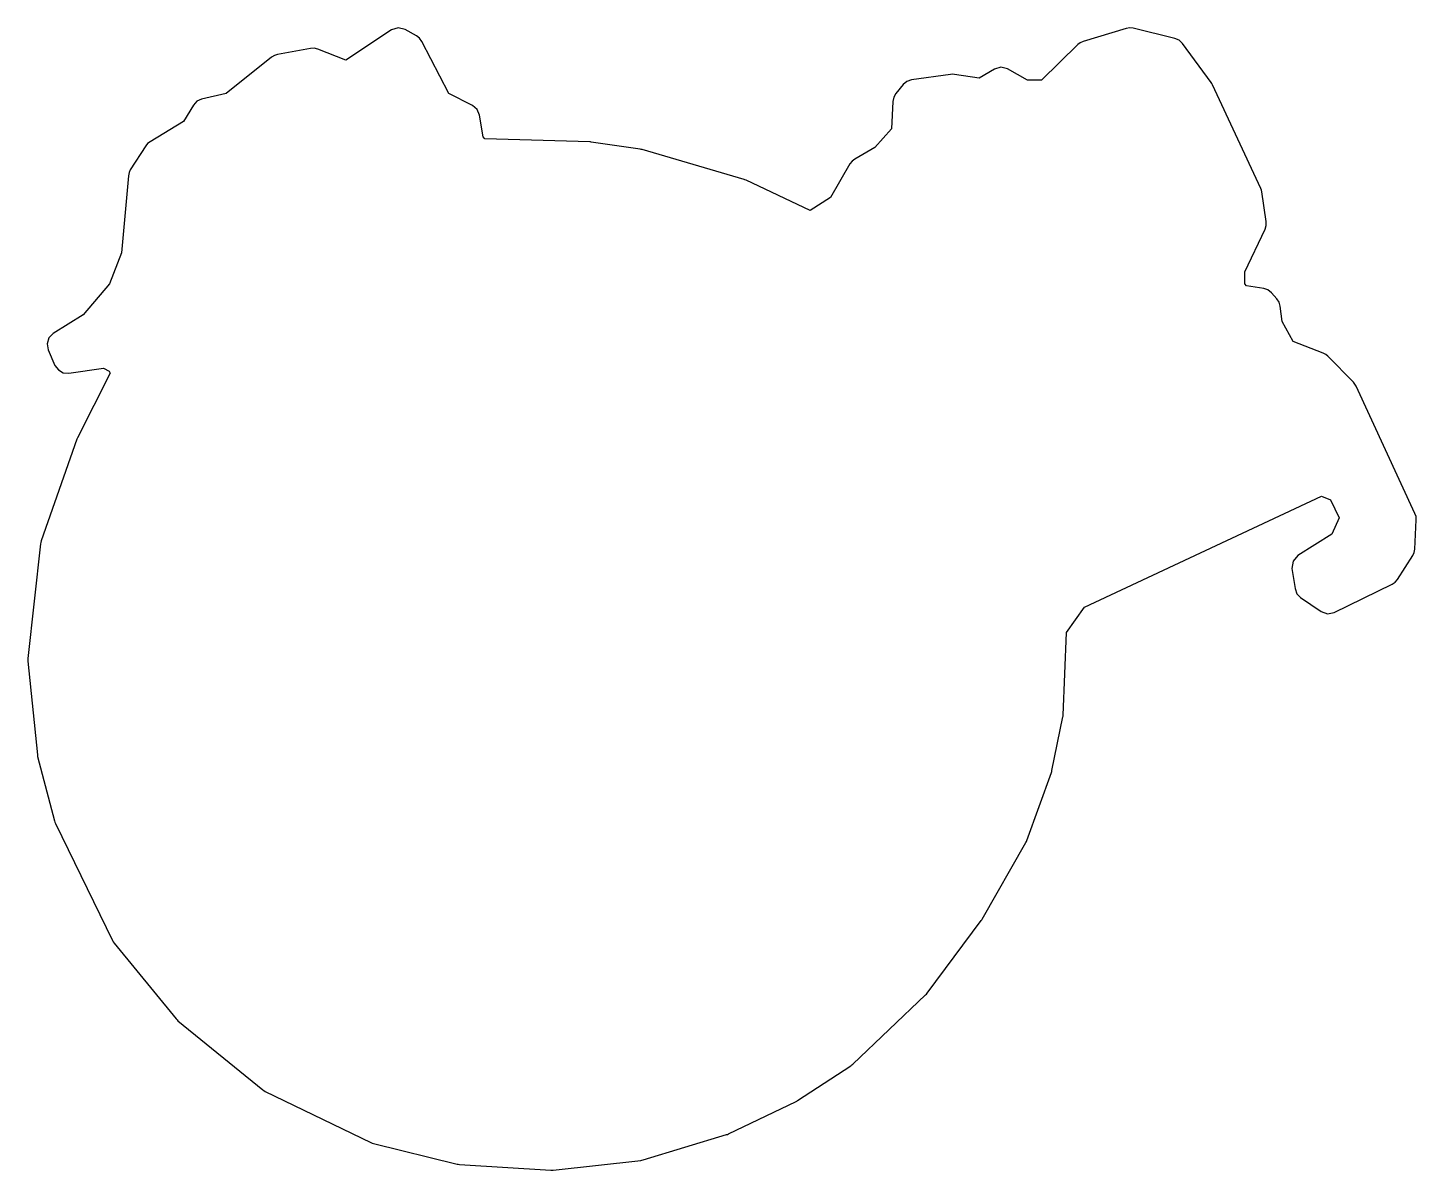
# Model space of a CAD drawing. Header units: millimetres. Extents: x 0 to 106, y 0 to 87.
import ezdxf

# ---------------------------------------------------------------- set-up
doc = ezdxf.new("R2010")
doc.units = ezdxf.units.MM
doc.layers.add('POCKET', color=7, linetype='Continuous')

msp = doc.modelspace()

# ---------------------------------------------------------------- linework, layer by layer
at = {"layer": 'POCKET'}
for p, q in [((27.69, 86.82), (24.23, 84.52)), ((28.21, 86.98), (27.69, 86.82)), ((28.74, 86.86), (28.21, 86.98)), ((29.61, 86.37), (28.74, 86.86)), ((83.66, 86.94), (80.38, 85.94)), ((83.92, 86.98), (83.66, 86.94)), ((84.19, 86.96), (83.92, 86.98)), ((87.37, 86.17), (84.19, 86.96)), ((29.84, 86.19), (29.61, 86.37)), ((30, 85.95), (29.84, 86.19)), ((32.06, 81.97), (30, 85.95)), ((79.98, 85.7), (77.21, 83)), ((80.16, 85.84), (79.98, 85.7)), ((80.38, 85.94), (80.16, 85.84)), ((87.69, 86.03), (87.37, 86.17)), ((87.94, 85.79), (87.69, 86.03)), ((90.12, 82.82), (87.94, 85.79)), ((18.57, 84.75), (15.11, 81.99)), ((18.78, 84.88), (18.57, 84.75)), ((19.01, 84.96), (18.78, 84.88)), ((21.54, 85.41), (19.01, 84.96)), ((21.82, 85.43), (21.54, 85.41)), ((22.08, 85.36), (21.82, 85.43)), ((24.23, 84.52), (22.08, 85.36)), ((73.62, 83.84), (72.45, 83.16)), ((74.12, 83.98), (73.62, 83.84)), ((74.62, 83.85), (74.12, 83.98)), ((76.13, 83), (74.62, 83.85)), ((66.68, 82.66), (66.11, 81.97)), ((66.96, 82.89), (66.68, 82.66)), ((67.31, 83.01), (66.96, 82.89)), ((70.28, 83.44), (67.31, 83.01)), ((70.43, 83.45), (70.28, 83.44)), ((70.58, 83.44), (70.43, 83.45)), ((72.45, 83.16), (70.58, 83.44)), ((77.21, 83), (76.13, 83)), ((90.17, 82.73), (90.12, 82.82)), ((90.22, 82.65), (90.17, 82.73)), ((93.9, 74.76), (90.22, 82.65)), ((13.24, 81.56), (12.88, 81.4)), ((15.11, 81.99), (13.24, 81.56)), ((33.86, 81.07), (32.06, 81.97)), ((65.95, 81.69), (65.88, 81.38)), ((66.11, 81.97), (65.95, 81.69)), ((12.61, 81.1), (11.86, 79.84)), ((12.88, 81.4), (12.61, 81.1)), ((34.22, 80.77), (33.86, 81.07)), ((34.41, 80.33), (34.22, 80.77)), ((65.88, 81.38), (65.78, 79.28)), ((11.86, 79.84), (9.31, 78.31)), ((34.67, 78.68), (34.41, 80.33)), ((9.31, 78.31), (9.12, 78.17)), ((34.82, 78.52), (34.67, 78.68)), ((42.8, 78.29), (34.82, 78.52)), ((42.85, 78.29), (42.8, 78.29)), ((42.91, 78.28), (42.85, 78.29)), ((46.65, 77.74), (42.91, 78.28)), ((65.78, 79.28), (64.51, 77.86)), ((8.98, 77.99), (7.81, 76.17)), ((9.12, 78.17), (8.98, 77.99)), ((46.71, 77.72), (46.65, 77.74)), ((46.78, 77.71), (46.71, 77.72)), ((54.55, 75.44), (46.78, 77.71)), ((64.51, 77.86), (62.99, 76.99)), ((7.81, 76.17), (7.71, 75.96)), ((62.62, 76.63), (61.13, 74.05)), ((62.78, 76.83), (62.62, 76.63)), ((62.99, 76.99), (62.78, 76.83)), ((7.66, 75.72), (7.15, 69.84)), ((7.71, 75.96), (7.66, 75.72)), ((54.62, 75.41), (54.55, 75.44)), ((54.7, 75.38), (54.62, 75.41)), ((59.58, 73.07), (54.7, 75.38)), ((61.13, 74.05), (59.58, 73.07)), ((93.95, 74.63), (93.9, 74.76)), ((93.98, 74.49), (93.95, 74.63)), ((94.32, 72.23), (93.98, 74.49)), ((94.23, 71.65), (94.32, 71.94)), ((94.32, 71.94), (94.32, 72.23)), ((92.68, 68.41), (94.23, 71.65)), ((7.15, 69.84), (6.23, 67.5)), ((92.69, 67.5), (92.68, 68.41)), ((6.23, 67.5), (4.21, 65.13)), ((92.83, 67.34), (92.69, 67.5)), ((94.13, 67.13), (92.83, 67.34)), ((94.45, 67.02), (94.13, 67.13)), ((94.72, 66.81), (94.45, 67.02)), ((95.14, 66.34), (94.72, 66.81)), ((95.31, 66.09), (95.14, 66.34)), ((95.39, 65.79), (95.31, 66.09)), ((95.53, 64.63), (95.39, 65.79)), ((4.21, 65.13), (1.94, 63.72)), ((96.37, 63.1), (95.53, 64.63)), ((1.94, 63.72), (1.61, 63.38)), ((1.61, 63.38), (1.47, 62.93)), ((1.47, 62.93), (1.55, 62.46)), ((1.55, 62.46), (2.07, 61.27)), ((98.66, 62.2), (96.37, 63.1)), ((98.85, 62.11), (98.66, 62.2)), ((99.01, 61.97), (98.85, 62.11)), ((100.97, 60), (99.01, 61.97)), ((2.07, 61.27), (2.33, 60.93)), ((2.33, 60.93), (2.7, 60.72)), ((2.7, 60.72), (3.13, 60.69)), ((3.13, 60.69), (5.78, 61.07)), ((6.27, 60.68), (3.79, 55.77)), ((5.78, 61.07), (6.19, 60.85)), ((6.19, 60.85), (6.27, 60.68)), ((101.08, 59.86), (100.97, 60)), ((101.17, 59.71), (101.08, 59.86)), ((105.65, 49.99), (101.17, 59.71)), ((3.74, 55.65), (1.03, 47.91)), ((3.77, 55.71), (3.74, 55.65)), ((3.79, 55.77), (3.77, 55.71)), ((80.49, 42.86), (98.52, 51.31)), ((98.52, 51.31), (99.21, 51.04)), ((99.21, 51.04), (99.88, 49.66)), ((105.73, 49.77), (105.65, 49.99)), ((105.74, 49.53), (105.73, 49.77)), ((99.88, 49.66), (99.31, 48.44)), ((105.63, 47.29), (105.74, 49.53)), ((0.98, 47.69), (0.01, 38.96)), ((1, 47.8), (0.98, 47.69)), ((1.03, 47.91), (1, 47.8)), ((99.31, 48.44), (96.73, 46.81)), ((96.73, 46.81), (96.36, 46.38)), ((104.31, 44.98), (105.48, 46.8)), ((105.48, 46.8), (105.59, 47.04)), ((105.59, 47.04), (105.63, 47.29)), ((96.36, 46.38), (96.28, 45.81)), ((96.28, 45.81), (96.52, 44.28)), ((99.5, 42.47), (103.91, 44.62)), ((103.91, 44.62), (104.13, 44.77)), ((104.13, 44.77), (104.31, 44.98)), ((96.52, 44.28), (96.66, 43.89)), ((96.66, 43.89), (96.94, 43.6)), ((96.94, 43.6), (98.5, 42.54)), ((79.12, 40.94), (80.49, 42.86)), ((98.5, 42.54), (98.99, 42.37)), ((98.99, 42.37), (99.5, 42.47)), ((78.85, 34.66), (79.12, 40.94)), ((0.01, 38.96), (0, 38.85)), ((0, 38.85), (0.01, 38.75)), ((0.01, 38.75), (0.73, 31.64)), ((78, 30.43), (78.83, 34.51)), ((78.83, 34.51), (78.85, 34.58)), ((78.85, 34.58), (78.85, 34.66)), ((0.73, 31.64), (0.74, 31.56)), ((0.74, 31.56), (0.75, 31.49)), ((0.75, 31.49), (2.03, 26.59)), ((76.09, 25.1), (77.97, 30.29)), ((77.97, 30.29), (77.99, 30.36)), ((77.99, 30.36), (78, 30.43)), ((2.03, 26.59), (2.06, 26.49)), ((2.06, 26.49), (2.1, 26.4)), ((2.1, 26.4), (6.45, 17.5)), ((72.69, 19.11), (76.02, 24.94)), ((76.02, 24.94), (76.06, 25.02)), ((76.06, 25.02), (76.09, 25.1)), ((72.62, 19.01), (72.65, 19.06)), ((72.65, 19.06), (72.69, 19.11)), ((68.49, 13.48), (72.62, 19.01)), ((6.45, 17.5), (6.5, 17.4)), ((6.5, 17.4), (6.57, 17.3)), ((6.57, 17.3), (11.3, 11.52)), ((62.83, 8.08), (68.38, 13.35)), ((68.38, 13.35), (68.44, 13.41)), ((68.44, 13.41), (68.49, 13.48)), ((11.3, 11.52), (11.37, 11.44)), ((11.37, 11.44), (11.44, 11.37)), ((11.44, 11.37), (17.9, 6.13)), ((58.62, 5.3), (62.69, 7.96)), ((62.69, 7.96), (62.77, 8.02)), ((62.77, 8.02), (62.83, 8.08)), ((17.9, 6.13), (17.99, 6.06)), ((17.99, 6.06), (18.09, 6)), ((18.09, 6), (26.14, 2.11)), ((58.56, 5.27), (58.62, 5.3)), ((53.37, 2.76), (58.51, 5.24)), ((58.51, 5.24), (58.56, 5.27)), ((46.86, 0.78), (53.22, 2.71)), ((53.22, 2.71), (53.3, 2.73)), ((53.3, 2.73), (53.37, 2.76)), ((26.14, 2.11), (26.23, 2.07)), ((26.23, 2.07), (26.33, 2.04)), ((26.33, 2.04), (32.7, 0.47)), ((32.7, 0.47), (32.79, 0.45)), ((32.79, 0.45), (32.88, 0.44)), ((32.88, 0.44), (39.84, 0)), ((39.84, 0), (39.93, 0)), ((39.93, 0), (40.02, 0.01)), ((40.02, 0.01), (46.68, 0.75)), ((46.68, 0.75), (46.77, 0.76)), ((46.77, 0.76), (46.86, 0.78))]:
    msp.add_line(p, q, dxfattribs=at)

doc.saveas('drawing.dxf')
